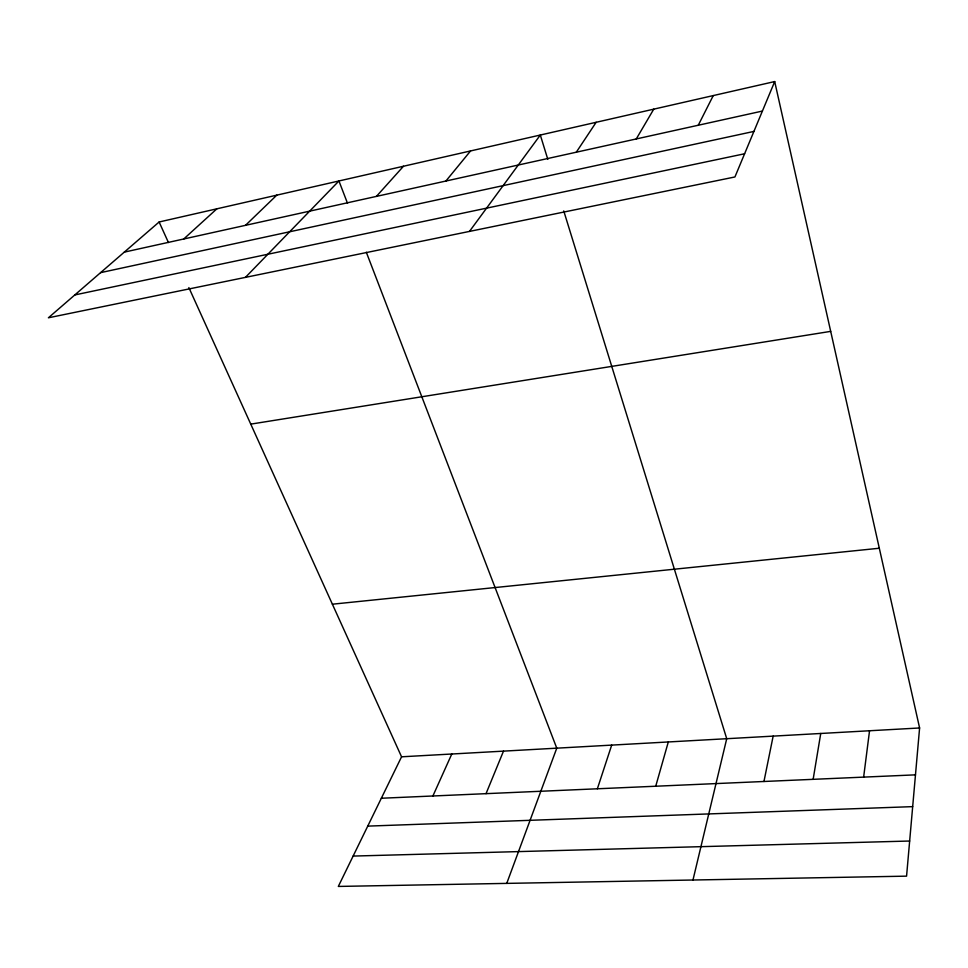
<?xml version="1.0" encoding="UTF-8"?>
<svg xmlns="http://www.w3.org/2000/svg" width="968" height="968" viewBox="0 0 968 968"><rect width="100%" height="100%" fill="white"/><g stroke="black" fill="none" stroke-linecap="round" stroke-linejoin="round"><path stroke-width="1.45" d="M774.702 81.566L734.93 176.963L48.4 317.794L159.127 221.987L774.702 81.566L919.6 727.972L906.568 876.149L338.316 886.434L401.563 756.807L188.857 287.569M863.637 777.122L869.542 730.755M813.144 779.337L820.743 733.466M763.958 781.491L773.154 736.116M692.967 880.021L726.726 738.705L563.739 210.915M655.723 786.234L668.307 741.96M597.365 788.787L611.691 745.106M506.748 883.385L556.769 748.167L366.315 252.237M486.033 793.663L503.493 751.132M432.89 795.999L451.79 754.011M698.267 125.247L713.259 95.578M636.266 138.944L653.763 109.154M576.299 152.206L596.155 122.295M469.48 231.412L540.313 135.036L547.815 159.345M445.885 181.04L470.557 150.947M376.407 196.395L403.487 166.242M245.424 277.38L338.933 180.968L347.512 203.28M245.497 225.338L276.787 195.149M183.751 238.987L216.88 208.81M124.291 252.128L762.397 111.066M100.575 272.649L753.915 131.418M74.814 294.938L744.598 153.767M250.76 424.129L830.701 331.371M332.387 604.201L879.307 548.239M401.563 756.807L919.6 727.972M381.344 798.249L915.474 774.848M367.743 826.115L912.679 806.634M353.126 856.075L909.666 841.023M159.127 221.987L168.432 242.532"/></g></svg>
